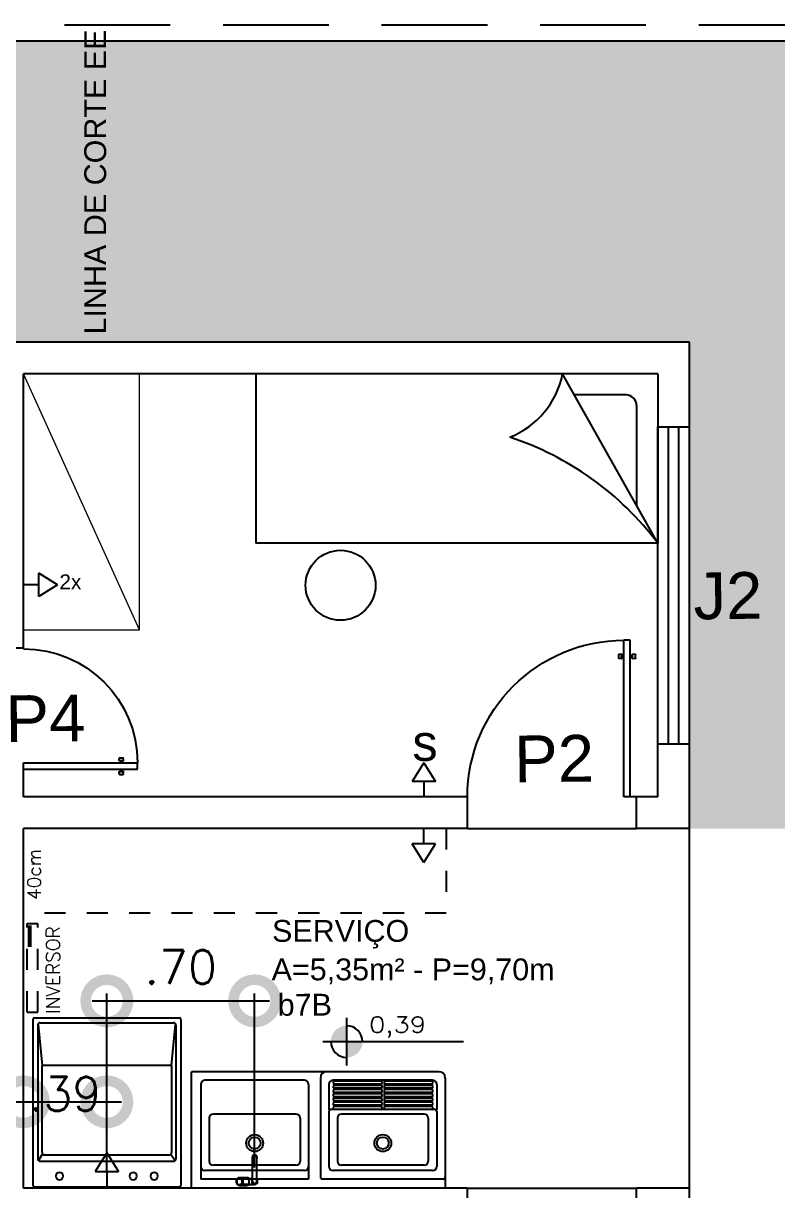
# Model space of a CAD drawing. Header units: millimetres. Extents: x 2182 to 2335, y 1488 to 1614.
# Drawn here: x 2262.37 to 2265.93, y 1510.18 to 1515.7 of the extents above; entities that cross this region are included whole.
import ezdxf

# ---------------------------------------------------------------- set-up
doc = ezdxf.new("R2010")
doc.units = ezdxf.units.MM
doc.linetypes.add('DASHED', pattern=[0.75, 0.5, -0.25])
doc.linetypes.add('HIDDEN2', pattern=[0.1875, 0.125, -0.0625])
for name, color, linetype in [('01 nivel', 33, 'Continuous'), ('APCOZ', 7, 'Continuous'), ('cotas', 7, 'Continuous'), ('default', 7, 'Continuous'), ('L1', 1, 'Continuous'), ('LINHA_DE_PISO', 1, 'Continuous')]:
    doc.layers.add(name, color=color, linetype=linetype)
doc.layers.add('MOVEIS_LAB', color=3, linetype='Continuous', lineweight=15)
doc.styles.add('Arial', font='arial.ttf')
doc.styles.add('Arial1', font='arial.ttf')
doc.styles.add('F60_1-50', font='romans.shx', dxfattribs={"width": 1.2, "height": 7.5})
doc.styles.add('ROMANS', font='romans')
doc.dimstyles.new('PADRAO', dxfattribs={"dimtxt": 0.16, "dimasz": 0.4, "dimexe": 0.035, "dimexo": 0.08, "dimgap": 0.08, "dimtad": 1, "dimzin": 4, "dimdsep": 46, "dimtxsty": 'ROMANS', "dimblk": 'DOTSMALL', "dimcen": -0.09, "dimdle": 0.07, "dimclrd": 8, "dimclre": 8, "dimclrt": 3, "dimaunit": 1, "dimadec": 0, "dimazin": 0, "dimtfac": 1, "dimtix": 1, "dimtmove": 2, "dimatfit": 0, "dimldrblk": 'DOT', "dimfxl": 1, "dimtolj": 1, "dimarcsym": 0})
pattern_1 = [(180, (4528.694, 3018.3925), (-9e-16, -6.985), [5.08, -1.905]), (270, (4528.694, 3018.3925), (6.985, -1e-15), [5.08, -1.905])]

# ---------------------------------------------------------------- blocks, each defined once
blk = doc.blocks.new('PGIRO80')
at = {"color": 3}
for p, q in [((-0.0124, -0.37), (-0.0124, 0.37)), ((-0.0124, 0.37), (0.0176, 0.37)), ((0.0176, -0.37), (0.0176, 0.37)), ((-0.0371, 0.2855), (-0.0371, 0.3012)), ((-0.036, 0.3025), (-0.0252, 0.3043)), ((-0.036, 0.2841), (-0.0252, 0.2823)), ((-0.0236, 0.2837), (-0.0236, 0.303)), ((-0.0236, 0.2978), (-0.0144, 0.2978)), ((-0.0236, 0.2933), (-0.0144, 0.2933)), ((-0.0236, 0.2888), (-0.0144, 0.2888)), ((-0.0144, 0.3023), (-0.0124, 0.3023)), ((-0.0144, 0.2843), (-0.0144, 0.3023)), ((-0.0144, 0.2843), (-0.0124, 0.2843)), ((0.0176, 0.3023), (0.0196, 0.3023)), ((0.0176, 0.2843), (0.0196, 0.2843)), ((0.0196, 0.2843), (0.0196, 0.3023)), ((0.0196, 0.2978), (0.0289, 0.2978)), ((0.0196, 0.2933), (0.0289, 0.2933)), ((0.0196, 0.2888), (0.0289, 0.2888)), ((0.0289, 0.2837), (0.0289, 0.303)), ((0.0304, 0.3043), (0.0412, 0.3025)), ((0.0304, 0.2823), (0.0412, 0.2841)), ((0.0424, 0.2855), (0.0424, 0.3012)), ((-0.0424, -0.37), (-0.0124, -0.37)), ((-0.0124, -0.37), (0.0176, -0.37))]:
    blk.add_line(p, q, dxfattribs=at)
blk.add_arc((0.0176, -0.37), 0.74, 0, 90)
for centre, start, end in [((-0.0358, 0.3012), 98.1301, 180), ((-0.0358, 0.2855), 180, 261.8699), ((-0.025, 0.303), 0, 98.1301), ((-0.025, 0.2837), 261.8699, 0), ((0.0302, 0.303), 81.8699, 180), ((0.0302, 0.2837), 180, 278.1301), ((0.041, 0.3012), 0, 81.8699), ((0.041, 0.2855), 278.1301, 0)]:
    blk.add_arc(centre, 0.0014, start, end, dxfattribs=at)
blk = doc.blocks.new('PGIRO60')
at = {"color": 3}
for p, q in [((-0.0124, -0.27), (-0.0124, 0.27)), ((-0.0124, 0.27), (0.0176, 0.27)), ((0.0176, -0.27), (0.0176, 0.27)), ((-0.0371, 0.1855), (-0.0371, 0.2012)), ((-0.036, 0.2025), (-0.0252, 0.2043)), ((-0.036, 0.1841), (-0.0252, 0.1823)), ((-0.0236, 0.1837), (-0.0236, 0.203)), ((0.0289, 0.1837), (0.0289, 0.203)), ((0.0304, 0.2043), (0.0412, 0.2025)), ((0.0304, 0.1823), (0.0412, 0.1841)), ((0.0424, 0.1855), (0.0424, 0.2012)), ((-0.0424, -0.27), (-0.0124, -0.27)), ((-0.0124, -0.27), (0.0176, -0.27))]:
    blk.add_line(p, q, dxfattribs=at)
at = {"color": 1}
for p, q in [((-0.0236, 0.1978), (-0.0144, 0.1978)), ((-0.0236, 0.1933), (-0.0144, 0.1933)), ((-0.0236, 0.1888), (-0.0144, 0.1888)), ((-0.0144, 0.2023), (-0.0124, 0.2023)), ((-0.0144, 0.1843), (-0.0144, 0.2023)), ((-0.0144, 0.1843), (-0.0124, 0.1843)), ((0.0176, 0.2023), (0.0196, 0.2023)), ((0.0176, 0.1843), (0.0196, 0.1843)), ((0.0196, 0.1843), (0.0196, 0.2023)), ((0.0196, 0.1978), (0.0289, 0.1978)), ((0.0196, 0.1933), (0.0289, 0.1933)), ((0.0196, 0.1888), (0.0289, 0.1888))]:
    blk.add_line(p, q, dxfattribs=at)
blk.add_arc((0.0176, -0.27), 0.54, 0, 90)
at = {"color": 3}
for centre, start, end in [((-0.0358, 0.2012), 98.1301, 180), ((-0.0358, 0.1855), 180, 261.8699), ((-0.025, 0.203), 0, 98.1301), ((-0.025, 0.1837), 261.8699, 0), ((0.0302, 0.203), 81.8699, 180), ((0.0302, 0.1837), 180, 278.1301), ((0.041, 0.2012), 0, 81.8699), ((0.041, 0.1855), 278.1301, 0)]:
    blk.add_arc(centre, 0.0014, start, end, dxfattribs=at)
blk = doc.blocks.new('nivelplanta')
at = {"linetype": 'ByBlock'}
for p, q in [((0.05, -11.22), (0.05, 11.28)), ((-11.2, 0.03), (55.22, 0.03))]:
    blk.add_line(p, q, dxfattribs=at)
at = {"linetype": 'ByBlock', "const_width": 7.5}
for points in [[(-3.7, 0.03, -0.414214), (0.05, 3.78, -0.618034)], [(0.05, -3.72, 0.414214), (3.8, 0.03, 0.618034)]]:
    blk.add_lwpolyline(points, format="xyb", dxfattribs=at)
at = {"linetype": 'ByBlock'}
for start, end in [(0, 90), (180, 270)]:
    blk.add_arc((0.05, 0.03), 7.5, start, end, dxfattribs=at)
at = {"linetype": 'ByBlock', "style": 'F60_1-50', "width": 1.2}
blk.add_attdef('COTAPISO', (10.64, 4.28), '', height=7.5, dxfattribs=at)
blk = doc.blocks.new('CAMA-S')
for p, q in [((-0.95, -0.7967), (-0.95, 0.0033)), ((-0.95, 0.0033), (0.95, 0.0033)), ((-0.95, 0.0033), (-0.5, -0.7967)), ((0.95, -0.7967), (0.95, 0.0033)), ((-0.85, -0.6467), (-0.85, -0.1745)), ((-0.8, -0.6967), (-0.5562, -0.6967)), ((-0.95, -0.7967), (0.95, -0.7967))]:
    blk.add_line(p, q)
for centre, radius, start, end in [((0.2019, 0.8759), 1.4452, 217.1482, 251.7782), ((-0.1, -0.8759), 0.4078, 111.5822, 168.8003), ((-0.8, -0.6467), 0.05, 180, 270)]:
    blk.add_arc(centre, radius, start, end)
blk = doc.blocks.new('A$C29986702')
at = {"color": 1}
for p, q in [((0.004, 0.125), (0.004, 0.012)), ((0.024, 0.125), (0.024, 0.012)), ((0.0861, 0.1448), (0.0504, 0.1448)), ((0.0861, 0.1058), (0.0504, 0.1058))]:
    blk.add_line(p, q, dxfattribs=at)
for p, q in [((0.0407, 0.139), (0.014, 0.139)), ((0.0411, 0.1111), (0.024, 0.1111)), ((0.0676, 0.1375), (0.0398, 0.1375)), ((0.0676, 0.1131), (0.0398, 0.1131))]:
    blk.add_line(p, q)
for points in [[(0.0504, 0.1058, 0), (0.0481, 0.1061, 0), (0.0458, 0.1069, 0), (0.0437, 0.1083, 0), (0.0417, 0.1102, 0), (0.0398, 0.1131, 0)], [(0.0401, 0.1381, 0), (0.0417, 0.1404, 0), (0.0437, 0.1423, 0), (0.0458, 0.1437, 0), (0.0481, 0.1445, 0), (0.0504, 0.1448, 0)], [(0.0889, 0.1101, 0), (0.0852, 0.1098, 0), (0.0797, 0.1104, 0), (0.0764, 0.1128, 0), (0.0751, 0.1148, 0), (0.0741, 0.1173, 0), (0.0733, 0.12, 0), (0.0729, 0.123, 0), (0.0728, 0.1261, 0), (0.0731, 0.1291, 0), (0.0736, 0.132, 0), (0.0745, 0.1346, 0), (0.0757, 0.1368, 0), (0.0787, 0.1396, 0), (0.0835, 0.1407, 0), (0.0871, 0.1407, 0), (0.0898, 0.1404, 0), (0.0914, 0.1398, 0), (0.093, 0.1386, 0), (0.0944, 0.1368, 0), (0.0955, 0.1346, 0), (0.0964, 0.132, 0), (0.097, 0.1291, 0), (0.0973, 0.1261, 0), (0.0972, 0.123, 0), (0.0967, 0.12, 0), (0.096, 0.1173, 0), (0.095, 0.1148, 0), (0.0937, 0.1128, 0), (0.0922, 0.1113, 0), (0.0906, 0.1104, 0), (0.0889, 0.1101, 0)]]:
    blk.add_polyline3d(points, dxfattribs=at)
for points in [[(0.068, 0.1383, 0), (0.0698, 0.1406, 0), (0.0718, 0.1424, 0), (0.074, 0.1438, 0), (0.0763, 0.1446, 0), (0.0865, 0.1448, 0)], [(0.0861, 0.1058, 0), (0.076, 0.1061, 0), (0.0738, 0.1069, 0), (0.0717, 0.1082, 0), (0.0697, 0.1101, 0), (0.068, 0.1123, 0)], [(0.0862, 0.1099, 0), (0.0815, 0.1104, 0), (0.0782, 0.1128, 0), (0.0769, 0.1148, 0), (0.0758, 0.1173, 0), (0.0751, 0.12, 0), (0.0747, 0.123, 0), (0.0746, 0.1261, 0), (0.0749, 0.1291, 0), (0.0754, 0.132, 0), (0.0763, 0.1346, 0), (0.0775, 0.1368, 0), (0.0805, 0.1396, 0), (0.0853, 0.1407, 0), (0.0871, 0.1407, 0)]]:
    blk.add_polyline3d(points)
for centre, radius, start, end in [((0.014, 0.125), 0.0141, 315.3644, 224.6356), ((0.014, 0.125), 0.0141, 0, 6.0854), ((0.0445, 0.1253), 0.0261, 333.9749, 26.0251)]:
    blk.add_arc(centre, radius, start, end)
for centre, radius, start, end in [((0.014, 0.125), 0.01, 0, 180), ((0.0414, 0.1373), 0.00156, 148.4325, 195.686), ((-0.0031, 0.1251), 0.0445, 344.4113, 15.379), ((0.0694, 0.1374), 0.00156, 147.8441, 206.0251), ((0.0694, 0.1131), 0.00156, 153.9749, 212.1559), ((0.014, 0.012), 0.012, 146.6687, 33.3313), ((0.014, 0.012), 0.01, 180, 0)]:
    blk.add_arc(centre, radius, start, end, dxfattribs=at)
at = {"layer": 'APCOZ', "color": 1, "linetype": 'Continuous'}
blk.add_polyline3d([(0.0865, 0.1448, 0), (0.089, 0.1444, 0), (0.0913, 0.1433, 0), (0.0936, 0.1417, 0), (0.0955, 0.1395, 0), (0.0972, 0.1369, 0), (0.0985, 0.1338, 0), (0.0994, 0.1305, 0), (0.0998, 0.1271, 0), (0.0998, 0.1235, 0), (0.0994, 0.12, 0), (0.0985, 0.1167, 0), (0.0972, 0.1137, 0), (0.0955, 0.1111, 0), (0.0936, 0.1089, 0), (0.0913, 0.1073, 0), (0.089, 0.1062, 0), (0.0865, 0.1058, 0)], dxfattribs=at)
blk = doc.blocks.new('_DOTSMALL')
at = {"color": 0, "linetype": 'ByBlock', "const_width": 0.5}
blk.add_lwpolyline([(-0.0625, 0, 1), (0.0625, 0, 1)], format="xyb", close=True, dxfattribs=at)
blk = doc.blocks.new('*D737')
at = {"layer": 'cotas', "color": 8, "lineweight": -2, "transparency": 16777216}
for p, q in [((2262.3662, 1510.2762), (2262.3662, 1510.6387)), ((2262.761, 1510.2762), (2262.761, 1510.6387)), ((2262.2962, 1510.6037), (2262.831, 1510.6037))]:
    blk.add_line(p, q, dxfattribs=at)
at = {"layer": 'Defpoints', "color": 0, "transparency": 16777216}
for p in [(2262.761, 1510.6037), (2262.3662, 1510.1962), (2262.761, 1510.1962)]:
    blk.add_point(p, dxfattribs=at)
at = {"layer": 'cotas', "color": 8, "lineweight": -2, "transparency": 16777216, "xscale": 0.4, "yscale": 0.4, "zscale": 0.4, "rotation": 180}
blk.add_blockref('_DOTSMALL', (2262.3662, 1510.6037), dxfattribs=at)
at = {"layer": 'cotas', "color": 8, "lineweight": -2, "transparency": 16777216, "xscale": 0.4, "yscale": 0.4, "zscale": 0.4}
blk.add_blockref('_DOTSMALL', (2262.761, 1510.6037), dxfattribs=at)
at = {"layer": 'cotas', "color": 3, "transparency": 16777216, "insert": (2262.5637, 1510.6419), "char_height": 0.16, "attachment_point": 5, "style": 'ROMANS'}
blk.add_mtext('\\A1;.39', dxfattribs=at)
blk = doc.blocks.new('_DOT')
at = {"color": 0, "linetype": 'ByBlock'}
blk.add_line((-0.5, 0), (-1, 0), dxfattribs=at)
at = {"color": 0, "linetype": 'ByBlock', "const_width": 0.5}
blk.add_lwpolyline([(-0.25, 0, 1), (0.25, 0, 1)], format="xyb", close=True, dxfattribs=at)
blk = doc.blocks.new('*D738')
at = {"layer": 'cotas', "color": 8, "lineweight": -2, "transparency": 16777216}
for p, q in [((2262.691, 1511.0812), (2263.53, 1511.0812)), ((2262.761, 1510.2813), (2262.761, 1511.1162)), ((2263.46, 1510.2932), (2263.46, 1511.1162))]:
    blk.add_line(p, q, dxfattribs=at)
at = {"layer": 'Defpoints', "color": 0, "transparency": 16777216}
for p in [(2263.46, 1511.0812), (2262.761, 1510.2013), (2263.46, 1510.2132)]:
    blk.add_point(p, dxfattribs=at)
at = {"layer": 'cotas', "color": 8, "lineweight": -2, "transparency": 16777216, "xscale": 0.4, "yscale": 0.4, "zscale": 0.4, "rotation": 180}
blk.add_blockref('_DOTSMALL', (2262.761, 1511.0812), dxfattribs=at)
at = {"layer": 'cotas', "color": 8, "lineweight": -2, "transparency": 16777216, "xscale": 0.4, "yscale": 0.4, "zscale": 0.4}
blk.add_blockref('_DOTSMALL', (2263.46, 1511.0812), dxfattribs=at)
at = {"layer": 'cotas', "color": 3, "transparency": 16777216, "insert": (2263.1105, 1511.2412), "char_height": 0.16, "attachment_point": 5, "style": 'ROMANS'}
blk.add_mtext('\\A1;.70', dxfattribs=at)

msp = doc.modelspace()

# ---------------------------------------------------------------- hatches: boundary and pattern name
at = {"linetype": 'Continuous'}
h = msp.add_hatch(dxfattribs=at)
h.set_pattern_fill('AR-SAND', color=8, scale=0.0061)
h.set_pattern_definition([(37.5, (-55.79697, -63.74286), (-0.00976019, 0.298542075), [0, -0.2355088, 0, -0.263398, 0, -0.2517775]), (7.5, (-55.79697, -63.74286), (0.2742092, 0.43726331), [0, -0.1270508, 0, -0.2122678, 0, -0.0813435]), (327.5, (-55.98755, -63.74286), (0.482505346, 0.000876683), [0, -0.07747, 0, -0.278892, 0, -0.364109]), (317.5, (-55.98755, -63.74286), (0.465769436, 0.13598689), [0, -0.038735, 0, -0.1828292, 0, -0.209169])])
h.paths.add_polyline_path([(2261.3566, 1515.6212), (2253.5604, 1515.6212), (2253.5604, 1514.7962), (2261.3566, 1514.7962)])
h.paths.add_polyline_path([(2257.0514, 1514.7962), (2253.5604, 1514.7962), (2253.5604, 1514.1962), (2257.0514, 1514.1962)])
h.paths.add_polyline_path([(2261.3566, 1514.7962), (2257.0514, 1514.7962), (2257.0514, 1514.1962), (2257.8162, 1514.1962), (2258.8162, 1514.1962), (2261.2162, 1514.1962), (2261.3566, 1514.1962)])
h.paths.add_polyline_path([(2262.8101, 1515.6212), (2261.3566, 1515.6212), (2261.3566, 1514.7962), (2262.8101, 1514.7962)])
h.paths.add_polyline_path([(2262.8101, 1514.7962), (2261.3566, 1514.7962), (2261.3566, 1514.1962), (2262.2162, 1514.1962), (2262.8101, 1514.1962)])
h.paths.add_polyline_path([(2266.1162, 1514.7962), (2262.8101, 1514.7962), (2262.8101, 1514.1962), (2265.5162, 1514.1962), (2265.5162, 1513.7961), (2265.5162, 1512.2963), (2265.5162, 1511.8962), (2266.1162, 1511.8962)], flags=17)
h.paths.add_polyline_path([(2268.4412, 1515.4549, -0.246894), (2268.2748, 1515.6212), (2262.8101, 1515.6212), (2262.8101, 1514.7962), (2266.1162, 1514.7962), (2266.1162, 1511.8962), (2268.4412, 1511.8962)])
h.paths.add_polyline_path([(2261.36, 1514.1921), (2261.36, 1515.7034), (2261.1998, 1515.7034), (2261.1998, 1514.1921)], flags=9)
h.paths.add_polyline_path([(2257.0198, 1514.1902), (2257.0198, 1515.7015), (2256.8597, 1515.7015), (2256.8597, 1514.1902)], flags=9)
h.paths.add_polyline_path([(2257.2252, 1514.7835), (2260.0748, 1514.7835), (2260.0748, 1515.0166), (2257.2252, 1515.0166)], flags=9)
h.paths.add_polyline_path([(2258.164, 1514.2017), (2258.6029, 1514.2068), (2258.599, 1514.5454), (2258.16, 1514.5402)], flags=24)
h.paths.add_polyline_path([(2262.7862, 1514.2056), (2262.7862, 1515.7009), (2262.626, 1515.7009), (2262.626, 1514.2056)], flags=9)
h.paths.add_polyline_path([(2261.5757, 1514.2483), (2262.0643, 1514.254), (2262.0605, 1514.5869), (2261.5718, 1514.5812)], flags=24)
h.paths.add_polyline_path([(2264.8609, 1514.2856), (2265.0629, 1514.751), (2264.8361, 1514.8495), (2264.634, 1514.3841)], flags=25)
h.paths.add_polyline_path([(2265.4803, 1512.8239), (2265.9193, 1512.829), (2265.9153, 1513.1676), (2265.4764, 1513.1625)], flags=24)
h.paths.add_polyline_path([(2266.1502, 1510.7889), (2266.1502, 1513.6385), (2265.9171, 1513.6385), (2265.9171, 1510.7889)], flags=9)
h = msp.add_hatch(dxfattribs=at)
h.set_pattern_fill('ANGLE', color=3, angle=90)
h.set_pattern_definition([(90, (3768.7124, -751.385), (-6.985, 2e-15), [5.08, -1.905]), (180, (3768.7124, -751.385), (-3e-15, -6.985), [5.08, -1.905])])
h.paths.add_polyline_path([(2262.4388, 1513.0483), (2262.527, 1513.0483), (2262.4388, 1512.9931)])
h = msp.add_hatch(dxfattribs=at)
h.set_pattern_fill('ANGLE', color=3, angle=180)
h.set_pattern_definition(pattern_1)
h.paths.add_polyline_path([(2264.2606, 1512.1189), (2264.2606, 1512.2071), (2264.3159, 1512.1189)])
h = msp.add_hatch(dxfattribs=at)
h.set_pattern_fill('ANGLE', color=3, angle=180)
h.set_pattern_definition(pattern_1)
h.paths.add_polyline_path([(2264.2606, 1511.8236), (2264.2606, 1511.7354), (2264.3159, 1511.8236)])
h = msp.add_hatch(dxfattribs=at)
h.set_pattern_fill('ANGLE', color=3, angle=360)
h.set_pattern_definition([(360, (-1.673, 3.705), (2e-15, 6.985), [5.08, -1.905]), (90, (-1.673, 3.705), (-6.985, 2e-15), [5.08, -1.905])])
h.paths.add_polyline_path([(2262.761, 1510.2739), (2262.761, 1510.3622), (2262.7057, 1510.2739)])

# ---------------------------------------------------------------- linework, layer by layer
at = {"color": 3, "linetype": 'DASHED'}
msp.add_line((2253.5604, 1515.6962), (2268.5162, 1515.6962), dxfattribs=at)
at = {"color": 7, "linetype": 'Continuous'}
msp.add_line((2253.5604, 1515.6212), (2268.4412, 1515.6212), dxfattribs=at)
at = {"color": 6, "linetype": 'ByBlock'}
for p, q in [((2265.5162, 1514.1962), (2262.1162, 1514.1962)), ((2265.5162, 1513.7961), (2265.5162, 1514.1962)), ((2262.3662, 1512.7483), (2262.3662, 1514.0462)), ((2265.3662, 1514.0462), (2262.3662, 1514.0462)), ((2265.3662, 1514.0462), (2265.3662, 1513.7961)), ((2265.3662, 1513.7961), (2265.5162, 1513.7961)), ((2262.3662, 1512.7483), (2262.2162, 1512.7483)), ((2265.3662, 1512.0462), (2265.3662, 1512.2963)), ((2265.3662, 1512.2963), (2265.5162, 1512.2963)), ((2265.5162, 1511.8962), (2265.5162, 1512.2963)), ((2262.3662, 1512.0462), (2262.3662, 1512.1462)), ((2264.4662, 1512.0462), (2262.3662, 1512.0462)), ((2264.4662, 1511.8962), (2264.4662, 1512.0462)), ((2265.3662, 1512.0462), (2265.2062, 1512.0462)), ((2265.2662, 1511.8962), (2265.2662, 1512.0462)), ((2262.3662, 1510.1962), (2262.3662, 1511.8962)), ((2264.4662, 1511.8962), (2262.3662, 1511.8962)), ((2265.5162, 1511.8962), (2265.2662, 1511.8962)), ((2264.4662, 1510.1962), (2262.3662, 1510.1962)), ((2264.4662, 1510.0462), (2264.4662, 1510.1962)), ((2265.2662, 1510.0462), (2265.2662, 1510.1962)), ((2265.5162, 1510.1962), (2265.2662, 1510.1962)), ((2265.5162, 1509.1212), (2265.5162, 1510.1962))]:
    msp.add_line(p, q, dxfattribs=at)
at = {"color": 3, "linetype": 'ByBlock'}
for p, q in [((2265.3662, 1512.2963), (2265.3662, 1513.7961)), ((2265.4162, 1512.2963), (2265.4162, 1513.7961)), ((2265.4662, 1512.2963), (2265.4662, 1513.7961)), ((2265.5162, 1512.2963), (2265.5162, 1513.7961))]:
    msp.add_line(p, q, dxfattribs=at)
at = {"color": 3, "linetype": 'Continuous'}
for p, q in [((2262.4388, 1512.9931), (2262.4388, 1513.1036)), ((2262.527, 1513.0483), (2262.4388, 1513.1036)), ((2262.4388, 1512.9931), (2262.4388, 1513.1036)), ((2262.4388, 1513.0483), (2262.3662, 1513.0483)), ((2262.527, 1513.0483), (2262.4388, 1512.9931)), ((2264.2606, 1512.2071), (2264.2053, 1512.1189)), ((2264.2606, 1512.2071), (2264.3159, 1512.1189)), ((2264.3159, 1512.1189), (2264.2053, 1512.1189)), ((2264.3159, 1512.1189), (2264.2053, 1512.1189)), ((2264.2606, 1512.1189), (2264.2606, 1512.0462)), ((2264.2606, 1511.8236), (2264.2606, 1511.8962)), ((2264.3159, 1511.8236), (2264.2053, 1511.8236)), ((2264.2606, 1511.7354), (2264.2053, 1511.8236)), ((2264.3159, 1511.8236), (2264.2053, 1511.8236)), ((2264.2606, 1511.7354), (2264.3159, 1511.8236)), ((2262.761, 1510.3622), (2262.7057, 1510.2739)), ((2262.761, 1510.3622), (2262.8162, 1510.2739)), ((2262.7057, 1510.2739), (2262.8162, 1510.2739)), ((2262.7057, 1510.2739), (2262.8162, 1510.2739)), ((2262.761, 1510.2739), (2262.761, 1510.2013))]:
    msp.add_line(p, q, dxfattribs=at)
at = {"color": 7, "linetype": 'ByBlock'}
for p, q in [((2264.4662, 1511.8962), (2265.2662, 1511.8962)), ((2265.5162, 1510.1962), (2265.5162, 1511.8962)), ((2264.4662, 1510.1962), (2265.2662, 1510.1962))]:
    msp.add_line(p, q, dxfattribs=at)
for p, q in [((2262.411, 1510.9929), (2262.411, 1510.2097)), ((2262.4194, 1511.0013), (2262.8851, 1511.0013)), ((2262.4344, 1510.9659), (2262.4344, 1510.3344)), ((2262.4358, 1510.9701), (2262.4545, 1510.7755)), ((2262.4464, 1510.9779), (2262.8851, 1510.9779)), ((2262.8801, 1511.0013), (2263.1026, 1511.0013)), ((2262.8801, 1510.9779), (2263.0756, 1510.9779)), ((2263.0675, 1510.7755), (2263.0862, 1510.9701)), ((2263.0876, 1510.9659), (2263.0876, 1510.3344)), ((2263.111, 1510.9929), (2263.111, 1510.4066)), ((2262.4546, 1510.3644), (2262.4547, 1510.7755)), ((2262.4593, 1510.7766), (2263.0627, 1510.7766)), ((2263.0673, 1510.7755), (2263.0673, 1510.3644)), ((2263.161, 1510.1962), (2263.161, 1510.7462)), ((2264.331, 1510.7462), (2263.161, 1510.7462)), ((2263.161, 1510.1962), (2263.161, 1510.693)), ((2263.205, 1510.6862), (2263.205, 1510.2387)), ((2263.695, 1510.7062), (2263.225, 1510.7062)), ((2263.715, 1510.6862), (2263.715, 1510.2387)), ((2263.771, 1510.7162), (2263.771, 1510.2487)), ((2263.811, 1510.6862), (2263.811, 1510.5662)), ((2264.301, 1510.7062), (2263.831, 1510.7062)), ((2263.832, 1510.6987), (2263.832, 1510.6907)), ((2264.0585, 1510.7017), (2263.835, 1510.7017)), ((2264.0585, 1510.6877), (2263.835, 1510.6877)), ((2264.0615, 1510.6987), (2264.0615, 1510.6907)), ((2264.072, 1510.6987), (2264.072, 1510.6907)), ((2264.2985, 1510.7017), (2264.075, 1510.7017)), ((2264.2985, 1510.6877), (2264.075, 1510.6877)), ((2264.3015, 1510.6987), (2264.3015, 1510.6907)), ((2264.321, 1510.6862), (2264.321, 1510.5662)), ((2264.361, 1510.7162), (2264.361, 1510.1962)), ((2263.832, 1510.6787), (2263.832, 1510.6707)), ((2263.832, 1510.6587), (2263.832, 1510.6507)), ((2263.832, 1510.6387), (2263.832, 1510.6307)), ((2264.0585, 1510.6817), (2263.835, 1510.6817)), ((2264.0585, 1510.6677), (2263.835, 1510.6677)), ((2264.0585, 1510.6617), (2263.835, 1510.6617)), ((2264.0585, 1510.6477), (2263.835, 1510.6477)), ((2264.0585, 1510.6417), (2263.835, 1510.6417)), ((2264.0615, 1510.6787), (2264.0615, 1510.6707)), ((2264.0615, 1510.6587), (2264.0615, 1510.6507)), ((2264.0615, 1510.6387), (2264.0615, 1510.6307)), ((2264.072, 1510.6787), (2264.072, 1510.6707)), ((2264.072, 1510.6587), (2264.072, 1510.6507)), ((2264.072, 1510.6387), (2264.072, 1510.6307)), ((2264.2985, 1510.6817), (2264.075, 1510.6817)), ((2264.2985, 1510.6677), (2264.075, 1510.6677)), ((2264.2985, 1510.6617), (2264.075, 1510.6617)), ((2264.2985, 1510.6477), (2264.075, 1510.6477)), ((2264.2985, 1510.6417), (2264.075, 1510.6417)), ((2264.3015, 1510.6787), (2264.3015, 1510.6707)), ((2264.3015, 1510.6587), (2264.3015, 1510.6507)), ((2264.3015, 1510.6387), (2264.3015, 1510.6307)), ((2263.832, 1510.6187), (2263.832, 1510.6107)), ((2263.832, 1510.5987), (2263.832, 1510.5907)), ((2263.832, 1510.5787), (2263.832, 1510.5707)), ((2264.0585, 1510.6277), (2263.835, 1510.6277)), ((2264.0585, 1510.6217), (2263.835, 1510.6217)), ((2264.0585, 1510.6077), (2263.835, 1510.6077)), ((2264.0585, 1510.6017), (2263.835, 1510.6017)), ((2264.0585, 1510.5877), (2263.835, 1510.5877)), ((2264.0585, 1510.5817), (2263.835, 1510.5817)), ((2264.0615, 1510.6187), (2264.0615, 1510.6107)), ((2264.0615, 1510.5987), (2264.0615, 1510.5907)), ((2264.0615, 1510.5787), (2264.0615, 1510.5707)), ((2264.072, 1510.6187), (2264.072, 1510.6107)), ((2264.072, 1510.5987), (2264.072, 1510.5907)), ((2264.072, 1510.5787), (2264.072, 1510.5707)), ((2264.2985, 1510.6277), (2264.075, 1510.6277)), ((2264.2985, 1510.6217), (2264.075, 1510.6217)), ((2264.2985, 1510.6077), (2264.075, 1510.6077)), ((2264.2985, 1510.6017), (2264.075, 1510.6017)), ((2264.2985, 1510.5877), (2264.075, 1510.5877)), ((2264.2985, 1510.5817), (2264.075, 1510.5817)), ((2264.3015, 1510.6187), (2264.3015, 1510.6107)), ((2264.3015, 1510.5987), (2264.3015, 1510.5907)), ((2264.3015, 1510.5787), (2264.3015, 1510.5707)), ((2263.245, 1510.5262), (2263.245, 1510.3237)), ((2263.655, 1510.5462), (2263.265, 1510.5462)), ((2263.675, 1510.5262), (2263.675, 1510.3237)), ((2263.811, 1510.5577), (2263.811, 1510.5396)), ((2263.811, 1510.5381), (2263.811, 1510.2987)), ((2263.835, 1510.5677), (2263.821, 1510.5677)), ((2264.2985, 1510.5677), (2263.835, 1510.5677)), ((2263.851, 1510.5262), (2263.851, 1510.3237)), ((2264.261, 1510.5462), (2263.871, 1510.5462)), ((2264.281, 1510.5262), (2264.281, 1510.3237)), ((2264.311, 1510.5677), (2264.2985, 1510.5677)), ((2264.321, 1510.5577), (2264.321, 1510.5396)), ((2264.321, 1510.5381), (2264.321, 1510.2987)), ((2262.4384, 1510.327), (2262.4573, 1510.3559)), ((2263.0643, 1510.356), (2263.0836, 1510.327)), ((2263.111, 1510.4066), (2263.111, 1510.2097)), ((2262.4464, 1510.3225), (2263.0756, 1510.3225)), ((2262.4666, 1510.3524), (2263.0554, 1510.3524)), ((2263.655, 1510.3037), (2263.265, 1510.3037)), ((2264.261, 1510.3037), (2263.871, 1510.3037)), ((2263.695, 1510.2787), (2263.225, 1510.2787)), ((2264.301, 1510.2787), (2263.831, 1510.2787)), ((2262.4194, 1510.2013), (2263.1026, 1510.2013)), ((2263.715, 1510.2387), (2263.205, 1510.2387)), ((2264.351, 1510.2387), (2263.781, 1510.2387))]:
    msp.add_line(p, q)
at = {"color": 1, "linetype": 'Continuous'}
msp.add_circle((2263.8662, 1513.0462), 0.1654, dxfattribs=at)
for centre, radius in [((2263.46, 1510.4087), 0.04), ((2263.46, 1510.4087), 0.028), ((2264.066, 1510.4087), 0.04), ((2264.066, 1510.4087), 0.028)]:
    msp.add_circle(centre, radius)
for centre, radius, start, end in [((2262.4194, 1510.9929), 0.0084, 90, 180), ((2262.4464, 1510.9659), 0.012, 90, 180), ((2263.0756, 1510.9659), 0.012, 0, 90), ((2263.1026, 1510.9929), 0.0084, 0, 90), ((2263.801, 1510.7162), 0.03, 90, 180), ((2264.331, 1510.7162), 0.03, 0, 90), ((2263.225, 1510.6862), 0.02, 90, 180), ((2263.695, 1510.6862), 0.02, 0, 90), ((2263.831, 1510.6862), 0.02, 90, 180), ((2263.835, 1510.6987), 0.003, 90, 180), ((2263.835, 1510.6907), 0.003, 180, 270), ((2264.0585, 1510.6987), 0.003, 0, 90), ((2264.0585, 1510.6907), 0.003, 270, 0), ((2264.075, 1510.6987), 0.003, 90, 180), ((2264.075, 1510.6907), 0.003, 180, 270), ((2264.2985, 1510.6987), 0.003, 0, 90), ((2264.2985, 1510.6907), 0.003, 270, 0), ((2264.301, 1510.6862), 0.02, 0, 90), ((2263.835, 1510.6787), 0.003, 90, 180), ((2263.835, 1510.6707), 0.003, 180, 270), ((2263.835, 1510.6587), 0.003, 90, 180), ((2263.835, 1510.6507), 0.003, 180, 270), ((2263.835, 1510.6387), 0.003, 90, 180), ((2263.835, 1510.6307), 0.003, 180, 270), ((2264.0585, 1510.6787), 0.003, 0, 90), ((2264.0585, 1510.6707), 0.003, 270, 0), ((2264.0585, 1510.6587), 0.003, 0, 90), ((2264.0585, 1510.6507), 0.003, 270, 0), ((2264.0585, 1510.6387), 0.003, 0, 90), ((2264.0585, 1510.6307), 0.003, 270, 0), ((2264.075, 1510.6787), 0.003, 90, 180), ((2264.075, 1510.6707), 0.003, 180, 270), ((2264.075, 1510.6587), 0.003, 90, 180), ((2264.075, 1510.6507), 0.003, 180, 270), ((2264.075, 1510.6387), 0.003, 90, 180), ((2264.075, 1510.6307), 0.003, 180, 270), ((2264.2985, 1510.6787), 0.003, 0, 90), ((2264.2985, 1510.6707), 0.003, 270, 0), ((2264.2985, 1510.6587), 0.003, 0, 90), ((2264.2985, 1510.6507), 0.003, 270, 0), ((2264.2985, 1510.6387), 0.003, 0, 90), ((2264.2985, 1510.6307), 0.003, 270, 0), ((2263.835, 1510.6187), 0.003, 90, 180), ((2263.835, 1510.6107), 0.003, 180, 270), ((2263.835, 1510.5987), 0.003, 90, 180), ((2263.835, 1510.5907), 0.003, 180, 270), ((2263.835, 1510.5787), 0.003, 90, 180), ((2264.0585, 1510.6187), 0.003, 0, 90), ((2264.0585, 1510.6107), 0.003, 270, 0), ((2264.0585, 1510.5987), 0.003, 0, 90), ((2264.0585, 1510.5907), 0.003, 270, 0), ((2264.0585, 1510.5787), 0.003, 0, 90), ((2264.075, 1510.6187), 0.003, 90, 180), ((2264.075, 1510.6107), 0.003, 180, 270), ((2264.075, 1510.5987), 0.003, 90, 180), ((2264.075, 1510.5907), 0.003, 180, 270), ((2264.075, 1510.5787), 0.003, 90, 180), ((2264.2985, 1510.6187), 0.003, 0, 90), ((2264.2985, 1510.6107), 0.003, 270, 0), ((2264.2985, 1510.5987), 0.003, 0, 90), ((2264.2985, 1510.5907), 0.003, 270, 0), ((2264.2985, 1510.5787), 0.003, 0, 90), ((2263.265, 1510.5262), 0.02, 90, 180), ((2263.655, 1510.5262), 0.02, 0, 90), ((2263.821, 1510.5577), 0.01, 90, 180), ((2263.835, 1510.5707), 0.003, 180, 270), ((2263.871, 1510.5262), 0.02, 90, 180), ((2264.0585, 1510.5707), 0.003, 270, 0), ((2264.075, 1510.5707), 0.003, 180, 270), ((2264.261, 1510.5262), 0.02, 0, 90), ((2264.2985, 1510.5707), 0.003, 270, 0), ((2264.311, 1510.5577), 0.01, 0, 90), ((2262.4666, 1510.3644), 0.012, 180, 270), ((2263.0554, 1510.3643), 0.0119, 270, 0.4815), ((2262.4463, 1510.3344), 0.0119, 180, 270.4815), ((2263.0757, 1510.3344), 0.0119, 269.5185, 0), ((2263.265, 1510.3237), 0.02, 180, 270), ((2263.655, 1510.3237), 0.02, 270, 0), ((2263.871, 1510.3237), 0.02, 180, 270), ((2264.261, 1510.3237), 0.02, 270, 0), ((2262.5371, 1510.2526), 0.0174, 90, 270), ((2262.5371, 1510.2526), 0.0175, 270, 90), ((2262.8851, 1510.2526), 0.0174, 90, 270), ((2262.8851, 1510.2526), 0.0175, 270, 90), ((2262.9849, 1510.2526), 0.0174, 90, 270), ((2262.9849, 1510.2526), 0.0175, 270, 90), ((2263.225, 1510.2987), 0.02, 180, 270), ((2263.695, 1510.2987), 0.02, 270, 0), ((2263.781, 1510.2487), 0.01, 180, 270), ((2263.831, 1510.2987), 0.02, 180, 270), ((2264.301, 1510.2987), 0.02, 270, 0), ((2264.351, 1510.2487), 0.01, 270, 0), ((2262.4194, 1510.2097), 0.0084, 180, 270), ((2263.1026, 1510.2097), 0.0084, 270, 0)]:
    msp.add_arc(centre, radius, start, end)
at = {"layer": 'L1', "linetype": 'HIDDEN2', "ltscale": 0.02}
for p, q in [((2264.3662, 1511.8962), (2264.3662, 1511.4962)), ((2264.3662, 1511.4962), (2262.3662, 1511.4962)), ((2262.3846, 1511.0274), (2262.3846, 1511.4471)), ((2262.3846, 1511.4471), (2262.4346, 1511.4471)), ((2262.3899, 1511.4371), (2262.3899, 1511.3371)), ((2262.3946, 1511.4371), (2262.3946, 1511.3371)), ((2262.3993, 1511.4371), (2262.3993, 1511.3371)), ((2262.4346, 1511.0274), (2262.4346, 1511.4471)), ((2262.3846, 1511.0274), (2262.4346, 1511.0274))]:
    msp.add_line(p, q, dxfattribs=at)
at = {"layer": 'MOVEIS_LAB'}
for p, q in [((2262.3662, 1514.0462), (2262.3662, 1512.8363)), ((2262.9162, 1512.8363), (2262.3662, 1514.0462)), ((2262.3662, 1514.0462), (2262.9162, 1514.0462)), ((2262.9162, 1512.8363), (2262.9162, 1514.0462)), ((2262.3662, 1512.8363), (2262.9162, 1512.8363))]:
    msp.add_line(p, q, dxfattribs=at)

# ---------------------------------------------------------------- block references
at = {"xscale": -1}
msp.add_blockref('PGIRO80', (2265.2238, 1512.4162), dxfattribs=at)
at = {"xscale": -1, "rotation": 270}
msp.add_blockref('PGIRO60', (2262.6362, 1512.1886), dxfattribs=at)
at = {"rotation": 180}
msp.add_blockref('A$C29986702', (2263.474, 1510.3523), dxfattribs=at)
at = {"layer": '01 nivel', "color": 7, "xscale": 0.0099999999999998, "yscale": 0.0099999999999998, "zscale": 0.0099999999999998}
msp.add_blockref('nivelplanta', (2263.8947, 1510.8884), dxfattribs=at).add_auto_attribs({'COTAPISO': '0,39'})
at = {"layer": 'LINHA_DE_PISO', "rotation": 180.0000000000008}
msp.add_blockref('CAMA-S', (2264.4162, 1513.2495), dxfattribs=at)

# ---------------------------------------------------------------- texts
at = {"color": 3, "ltscale": 0.3, "style": 'ROMANS'}
for s, p in [('40cm', (2262.4491, 1511.5586)), ('INVERSOR', (2262.5388, 1511.0203))]:
    msp.add_text(s, height=0.064, rotation=90, dxfattribs=at).set_placement(p)
at = {"layer": 'default', "color": 2, "style": 'Arial1'}
msp.add_text('LINHA DE CORTE EE', height=0.1032, rotation=90, dxfattribs=at).set_placement((2262.7577, 1514.2323))
for s, height, p in [('2x', 0.07051, (2262.5365, 1513.0273)), ('s', 0.1713, (2264.2057, 1512.216)), ('SERVIÇO', 0.1032, (2263.5421, 1511.3604)), ('A=5,35m² - P=9,70m', 0.1032, (2263.5401, 1511.1784))]:
    msp.add_text(s, height=height, dxfattribs=at).set_placement(p)
at = {"layer": 'default', "color": 5, "style": 'Arial'}
for s, p in [('J2', (2265.5361, 1512.8848)), ('P4', (2262.2829, 1512.3044)), ('P2', (2264.6884, 1512.1142))]:
    msp.add_text(s, height=0.22105, rotation=0.6706, dxfattribs=at).set_placement(p)
at = {"layer": 'default', "color": 1, "style": 'Arial1'}
msp.add_text('b7B', height=0.1032, rotation=0.2376, dxfattribs=at).set_placement((2263.5692, 1511.0107))

# ---------------------------------------------------------------- dimensions: what is measured, and where the dimension line sits
at = {"layer": 'cotas'}
dim = msp.add_linear_dim(base=(2263.46, 1511.0812), p1=(2262.761, 1510.2013), p2=(2263.46, 1510.2132), dimstyle='PADRAO', dxfattribs=at)
dim.commit()
dim.dimension.update_dxf_attribs({"geometry": '*D738', "text_midpoint": (2263.1105, 1511.2412)})
dim = msp.add_linear_dim(base=(2262.761, 1510.6037), p1=(2262.3662, 1510.1962), p2=(2262.761, 1510.1962), dimstyle='PADRAO', dxfattribs=at)
dim.commit()
dim.dimension.update_dxf_attribs({"geometry": '*D737', "text_midpoint": (2262.5637, 1510.6419), "dimtype": 160})

doc.saveas('drawing.dxf')
